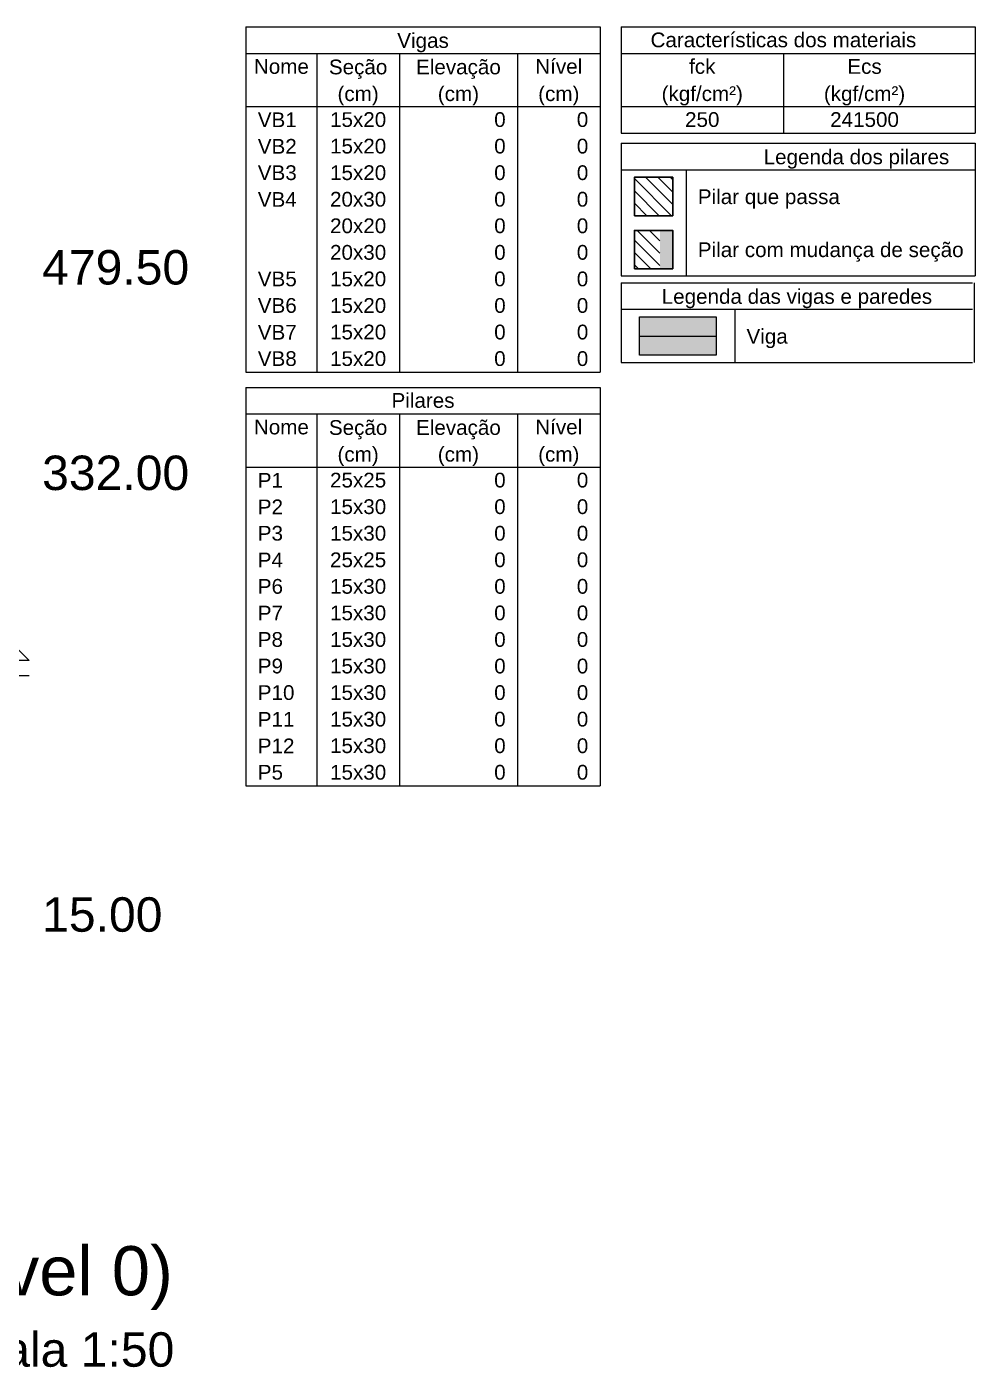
# Model space of a CAD drawing. Header units: inches. Extents: x -52 to 802, y -168 to 85.
# Drawn here: x 45.19 to 58.8, y 0.43 to 19.67 of the extents above; entities that cross this region are included whole.
import ezdxf

# ---------------------------------------------------------------- set-up
doc = ezdxf.new("R2010")
doc.units = ezdxf.units.IN
doc.header["$MEASUREMENT"] = 0
for name, color, linetype, lineweight in [('FO-Cortes', 9, 'Continuous', 5), ('FO-Eixos', 5, 'Continuous', 5), ('FO-Hachura pilar que morre', 106, 'Continuous', 5), ('FO-Hachura pilar que passa', 19, 'Continuous', 5), ('FO-Hachura viga', 43, 'Continuous', 5), ('FO-Pilares', 4, 'Continuous', 30), ('FO-Textos das vigas', 7, 'Continuous', 5), ('FO-Textos dos pilares', 7, 'Continuous', 5), ('FO-Títulos', 1, 'Continuous', 20), ('FO-Vigas', 1, 'Continuous', 20), ('LC-Textos', 3, 'Continuous', 20)]:
    doc.layers.add(name, color=color, linetype=linetype, lineweight=lineweight)
doc.styles.add('Arial', font='arial.ttf')
pattern_1 = [(135, (22.25412, 15.73444), (-0.08838835, -0.08838835), [])]

msp = doc.modelspace()

# ---------------------------------------------------------------- hatches: boundary and pattern name
at = {"layer": 'FO-Hachura pilar que morre', "linetype": 'Continuous'}
msp.add_hatch(color=256, dxfattribs=at).paths.add_polyline_path([(54.2754, 16.1945), (54.2754, 16.7452), (54.4598, 16.7452), (54.4598, 16.1945), (54.2754, 16.1945)])
at = {"layer": 'FO-Hachura pilar que passa', "linetype": 'Continuous'}
h = msp.add_hatch(dxfattribs=at)
h.set_pattern_fill('ANSI31', color=256, angle=90, style=0)
h.set_pattern_definition(pattern_1)
h.paths.add_polyline_path([(53.9092, 16.957), (53.9092, 17.5077), (54.4598, 17.5077), (54.4598, 16.957), (53.9092, 16.957)])
h = msp.add_hatch(dxfattribs=at)
h.set_pattern_fill('ANSI31', color=256, angle=90, style=0)
h.set_pattern_definition(pattern_1)
h.paths.add_polyline_path([(53.9092, 16.1945), (53.9092, 16.7452), (54.2754, 16.7452), (54.2754, 16.1945), (53.9092, 16.1945)])
at = {"layer": 'FO-Hachura viga', "linetype": 'Continuous'}
msp.add_hatch(color=256, dxfattribs=at).paths.add_polyline_path([(53.9833, 14.9535), (53.9833, 15.5042), (55.0846, 15.5042), (55.0846, 14.9535), (53.9833, 14.9535)])

# ---------------------------------------------------------------- linework, layer by layer
at = {"layer": 'FO-Cortes'}
msp.add_line((43.5256, 10.3589), (45.22, 10.3589), dxfattribs=at)
at = {"layer": 'FO-Cortes', "linetype": 'Continuous'}
msp.add_lwpolyline([(45.22, 10.5707), (44.3728, 10.5707), (44.7964, 10.9943), (45.22, 10.5707)], close=True, dxfattribs=at)
at = {"layer": 'FO-Eixos'}
msp.add_line((53.9833, 15.2288), (55.0846, 15.2288), dxfattribs=at)
at = {"layer": 'FO-Pilares'}
for points in [[(53.9092, 16.957), (53.9092, 17.5077), (54.4598, 17.5077), (54.4598, 16.957), (53.9092, 16.957)], [(53.9092, 16.1945), (53.9092, 16.7452), (54.4598, 16.7452), (54.4598, 16.1945), (53.9092, 16.1945)]]:
    msp.add_lwpolyline(points, close=True, dxfattribs=at)
at = {"layer": 'FO-Textos das vigas'}
for p, q in [((48.3333, 19.6683), (53.4165, 19.6683)), ((48.3333, 19.6683), (48.3333, 14.7121)), ((53.4165, 19.6683), (53.4165, 14.7121)), ((53.7185, 19.6683), (58.8017, 19.6683)), ((53.7185, 19.6683), (53.7185, 19.287)), ((58.8017, 19.6683), (58.8017, 19.287)), ((48.3333, 19.287), (53.4165, 19.287)), ((49.35, 19.287), (49.35, 14.7121)), ((50.5361, 19.287), (50.5361, 14.7121)), ((52.2305, 19.287), (52.2305, 14.7121)), ((53.7185, 19.287), (58.8017, 19.287)), ((53.7185, 19.287), (53.7185, 18.1433)), ((56.0483, 19.287), (56.0483, 18.1433)), ((58.8017, 19.287), (58.8017, 18.1433)), ((48.3333, 18.5245), (53.4165, 18.5245)), ((53.7185, 18.5245), (58.8017, 18.5245)), ((53.7185, 18.1433), (58.8017, 18.1433)), ((53.7185, 17.9981), (58.8017, 17.9981)), ((53.7185, 17.9981), (53.7185, 16.0919)), ((58.8017, 17.9981), (58.8017, 16.0919)), ((53.7185, 17.6168), (58.8017, 17.6168)), ((54.6505, 17.6168), (54.6505, 16.0919)), ((53.7185, 16.0919), (58.8017, 16.0919)), ((53.7185, 15.9946), (58.7653, 15.9946)), ((53.7185, 15.9946), (53.7185, 14.8508)), ((58.7873, 15.9946), (58.7873, 14.8508)), ((53.7185, 15.6133), (58.7653, 15.6133)), ((55.3494, 15.6133), (55.3494, 14.8508)), ((53.7185, 14.8508), (58.7653, 14.8508)), ((48.3333, 14.7121), (53.4165, 14.7121))]:
    msp.add_line(p, q, dxfattribs=at)
at = {"layer": 'FO-Textos dos pilares'}
for p, q in [((48.3333, 14.4926), (53.4165, 14.4926)), ((48.3333, 14.4926), (48.3333, 8.774)), ((53.4165, 14.4926), (53.4165, 8.774)), ((48.3333, 14.1114), (53.4165, 14.1114)), ((49.35, 14.1114), (49.35, 8.774)), ((50.5361, 14.1114), (50.5361, 8.774)), ((52.2305, 14.1114), (52.2305, 8.774)), ((48.3333, 13.3489), (53.4165, 13.3489)), ((48.3333, 8.774), (53.4165, 8.774))]:
    msp.add_line(p, q, dxfattribs=at)
at = {"layer": 'FO-Vigas'}
msp.add_lwpolyline([(53.9833, 14.9535), (53.9833, 15.5042), (55.0846, 15.5042), (55.0846, 14.9535), (53.9833, 14.9535)], close=True, dxfattribs=at)

# ---------------------------------------------------------------- texts
at = {"layer": 'FO-Textos das vigas', "linetype": 'Continuous', "char_height": 0.2118, "line_spacing_factor": 0.798, "style": 'Arial'}
for s, insert, width, attachment_point in [('Vigas', (50.8749, 19.3019), 1.482724, 8), ('Características dos materiais', (56.0483, 19.3717), 7.635738, 8), ('Nome', (48.8417, 18.9905), 1.577918, 8), ('Seção', (49.9429, 18.9209), 1.678881, 8), ('Elevação', (51.3829, 18.9209), 2.437551, 8), ('Nível', (52.8235, 18.9905), 1.350028, 8), ('fck', (54.8834, 18.9905), 0.75867, 8), ('Ecs', (57.2132, 18.9905), 0.989444, 8), ('(cm)', (49.9429, 18.5389), 1.182717, 8), ('(cm)', (51.3829, 18.5389), 1.182717, 8), ('(cm)', (52.8239, 18.5389), 1.182717, 8), ('(kgf/cm²)', (54.8831, 18.5391), 2.333703, 8), ('(kgf/cm²)', (57.2131, 18.5391), 2.333703, 8), ('VB1', (48.5028, 18.228), 1.119254, 7), ('15x20', (49.943, 18.228), 1.606765, 8), ('0', (52.061, 18.228), 0.328853, 9), ('0', (53.2471, 18.228), 0.328853, 9), ('250', (54.8834, 18.228), 0.986559, 8), ('241500', (57.2132, 18.228), 1.973118, 8), ('VB2', (48.5028, 17.8468), 1.119254, 7), ('15x20', (49.943, 17.8468), 1.606765, 8), ('0', (52.061, 17.8468), 0.328853, 9), ('0', (53.2471, 17.8468), 0.328853, 9), ('Legenda dos pilares', (57.0971, 17.6314), 5.330881, 8), ('VB3', (48.5028, 17.4655), 1.119254, 7), ('15x20', (49.943, 17.4655), 1.606765, 8), ('0', (52.061, 17.4655), 0.328853, 9), ('0', (53.2471, 17.4655), 0.328853, 9), ('Pilar que passa', (54.8201, 17.0594), 4.081817, 7), ('VB4', (48.5028, 17.0843), 1.119254, 7), ('20x30', (49.943, 17.0843), 1.606765, 8), ('0', (52.061, 17.0843), 0.328853, 9), ('0', (53.2471, 17.0843), 0.328853, 9), ('20x20', (49.943, 16.7031), 1.606765, 8), ('0', (52.061, 16.7031), 0.328853, 9), ('0', (53.2471, 16.7031), 0.328853, 9), ('Pilar com mudança de seção', (54.8201, 16.2974), 7.635738, 7), ('20x30', (49.943, 16.3218), 1.606765, 8), ('0', (52.061, 16.3218), 0.328853, 9), ('0', (53.2471, 16.3218), 0.328853, 9), ('VB5', (48.5028, 15.9406), 1.119254, 7), ('15x20', (49.943, 15.9406), 1.606765, 8), ('0', (52.061, 15.9406), 0.328853, 9), ('0', (53.2471, 15.9406), 0.328853, 9), ('VB6', (48.5028, 15.5593), 1.119254, 7), ('15x20', (49.943, 15.5593), 1.606765, 8), ('0', (52.061, 15.5593), 0.328853, 9), ('0', (53.2471, 15.5593), 0.328853, 9), ('Legenda das vigas e paredes', (56.2424, 15.6279), 5.356963, 8), ('15x20', (49.943, 15.1781), 1.606765, 8), ('0', (52.061, 15.1781), 0.328853, 9), ('0', (53.2471, 15.1781), 0.328853, 9), ('VB7', (48.5028, 15.1781), 1.119254, 7), ('Viga', (55.5187, 15.0559), 1.185602, 7), ('VB8', (48.5028, 14.7969), 1.119254, 7), ('15x20', (49.943, 14.7969), 1.606765, 8), ('0', (52.061, 14.7969), 0.328853, 9), ('0', (53.2471, 14.7969), 0.328853, 9)]:
    msp.add_mtext(s, dxfattribs=dict(at, insert=insert, width=width, attachment_point=attachment_point))
at = {"layer": 'FO-Textos dos pilares', "linetype": 'Continuous', "char_height": 0.2118, "line_spacing_factor": 0.798, "style": 'Arial'}
for s, insert, width, attachment_point in [('Pilares', (50.8749, 14.1961), 1.811577, 8), ('Nome', (48.8417, 13.8149), 1.577918, 8), ('Seção', (49.9429, 13.7454), 1.678881, 8), ('Elevação', (51.3829, 13.7454), 2.437551, 8), ('Nível', (52.8235, 13.8149), 1.350028, 8), ('(cm)', (49.9429, 13.3634), 1.182717, 8), ('(cm)', (51.3829, 13.3634), 1.182717, 8), ('(cm)', (52.8239, 13.3634), 1.182717, 8), ('P1', (48.5028, 13.0524), 0.724054, 7), ('25x25', (49.943, 13.0524), 1.606765, 8), ('0', (52.061, 13.0524), 0.328853, 9), ('0', (53.2471, 13.0524), 0.328853, 9), ('P2', (48.5028, 12.6712), 0.724054, 7), ('15x30', (49.943, 12.6712), 1.606765, 8), ('0', (52.061, 12.6712), 0.328853, 9), ('0', (53.2471, 12.6712), 0.328853, 9), ('P3', (48.5028, 12.2899), 0.724054, 7), ('15x30', (49.943, 12.2899), 1.606765, 8), ('0', (52.061, 12.2899), 0.328853, 9), ('0', (53.2471, 12.2899), 0.328853, 9), ('25x25', (49.943, 11.9087), 1.606765, 8), ('0', (52.061, 11.9087), 0.328853, 9), ('0', (53.2471, 11.9087), 0.328853, 9), ('P4', (48.5028, 11.9087), 0.724054, 7), ('P6', (48.5028, 11.5274), 0.724054, 7), ('15x30', (49.943, 11.5274), 1.606765, 8), ('0', (52.061, 11.5274), 0.328853, 9), ('0', (53.2471, 11.5274), 0.328853, 9), ('P7', (48.5028, 11.1462), 0.724054, 7), ('15x30', (49.943, 11.1462), 1.606765, 8), ('0', (52.061, 11.1462), 0.328853, 9), ('0', (53.2471, 11.1462), 0.328853, 9), ('P8', (48.5028, 10.765), 0.724054, 7), ('15x30', (49.943, 10.765), 1.606765, 8), ('0', (52.061, 10.765), 0.328853, 9), ('0', (53.2471, 10.765), 0.328853, 9), ('P9', (48.5028, 10.3837), 0.724054, 7), ('15x30', (49.943, 10.3837), 1.606765, 8), ('0', (52.061, 10.3837), 0.328853, 9), ('0', (53.2471, 10.3837), 0.328853, 9), ('P10', (48.5028, 10.0025), 0.724054, 7), ('15x30', (49.943, 10.0025), 1.606765, 8), ('0', (52.061, 10.0025), 0.328853, 9), ('0', (53.2471, 10.0025), 0.328853, 9), ('P11', (48.5028, 9.6212), 1.052907, 7), ('15x30', (49.943, 9.6212), 1.606765, 8), ('0', (52.061, 9.6212), 0.328853, 9), ('0', (53.2471, 9.6212), 0.328853, 9), ('P12', (48.5028, 9.24), 1.052907, 7), ('15x30', (49.943, 9.24), 1.606765, 8), ('0', (52.061, 9.24), 0.328853, 9), ('0', (53.2471, 9.24), 0.328853, 9), ('P5', (48.5028, 8.8588), 1.119254, 7), ('15x30', (49.943, 8.8588), 1.606765, 8), ('0', (52.061, 8.8588), 0.328853, 9), ('0', (53.2471, 8.8588), 0.328853, 9)]:
    msp.add_mtext(s, dxfattribs=dict(at, insert=insert, width=width, attachment_point=attachment_point))
at = {"layer": 'FO-Títulos', "insert": (47.2838, 1.2461), "char_height": 0.706, "width": 29.02965, "attachment_point": 9, "line_spacing_factor": 0.798, "style": 'Arial'}
msp.add_mtext('Forma do pavimento +0 (Nível 0)', dxfattribs=at)
at = {"layer": 'LC-Textos', "linetype": 'Continuous', "char_height": 0.4942, "attachment_point": 7, "line_spacing_factor": 0.798, "style": 'Arial'}
for s, insert, width in [('479.50', (45.4065, 15.9618), 4.250426), ('332.00', (45.4065, 13.0118), 4.250426), ('15.00', (45.4065, 6.6718), 3.477621), ('escala 1:50', (43.7739, 0.4278), 3.464164)]:
    msp.add_mtext(s, dxfattribs=dict(at, insert=insert, width=width))

doc.saveas('drawing.dxf')
